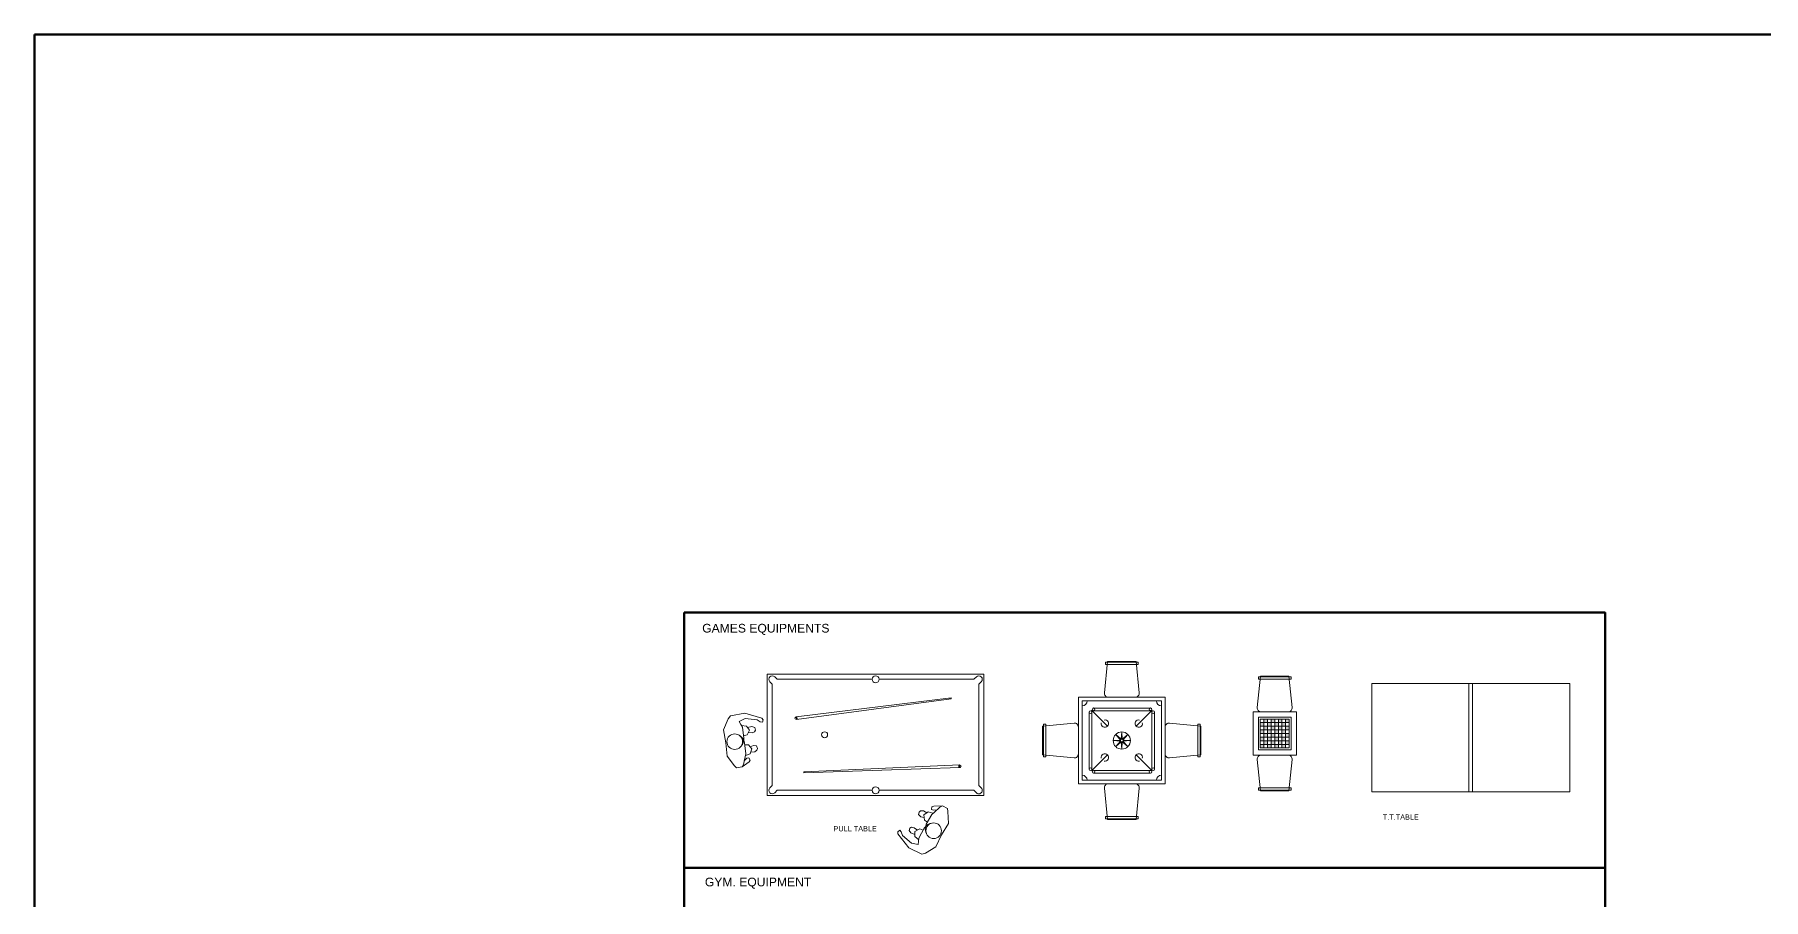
# Model space of a CAD drawing. Header units: inches. Extents: x -77 to 8245, y -546 to 3651.
# Drawn here: x -77 to 1916, y 2654 to 3651 of the extents above; entities that cross this region are included whole.
import ezdxf

# ---------------------------------------------------------------- set-up
doc = ezdxf.new("R2010")
doc.units = ezdxf.units.IN
doc.header["$MEASUREMENT"] = 0
doc.layers.add('I_FUR', color=7, linetype='Continuous', lineweight=9)
doc.layers.add('I_Fur_Hatch', color=9, linetype='Continuous', lineweight=9)
doc.styles.add('ARIAL', font='arial.ttf')

# ---------------------------------------------------------------- blocks, each defined once
blk = doc.blocks.new('Game 1')
for p, q in [((212.1, -27.5), (33.4, -49.2)), ((212.2, -28.5), (33.7, -52.2)), ((210.6, -27.7), (210.7, -28.7)), ((212.1, -27.5), (212.2, -28.5)), ((33.4, -49.2), (33.7, -52.2)), ((34.4, -49.1), (34.7, -52.1)), ((42.2, -112.7), (222, -104.8)), ((42.2, -113.7), (222.1, -107.8)), ((42.2, -112.7), (42.2, -113.7)), ((43.6, -112.6), (43.7, -113.6)), ((221, -104.9), (221.1, -107.8)), ((222, -104.8), (222.1, -107.8))]:
    blk.add_line(p, q)
for points in [[(0, -140), (250, -140), (250, 0), (0, 0)], [(-28.7, -107.1), (-35.2, -107.9), (-37.7, -105.6), (-46.2, -94.5), (-47.4, -79.3), (-50.2, -64.3), (-44.9, -51.4), (-42, -48.2), (-25.5, -45.2), (-5.9, -50.8), (-4.4, -52.7), (-5.4, -55.6), (-7.8, -55.2), (-11.4, -52.6), (-25.1, -51.3), (-32, -54.8), (-30.3, -58), (-28.5, -61), (-26.8, -73.9), (-27, -76.6), (-26.1, -79.1), (-24.4, -92), (-25.4, -95.4), (-27.2, -104.2)], [(202.1, -152), (207.8, -155.1), (208.4, -158.4), (208.9, -172.4), (200.9, -185.5), (194.4, -199.3), (182.5, -206.6), (178.4, -207.5), (163.2, -200.3), (150.6, -184.2), (150.5, -181.9), (153, -180.1), (154.7, -181.7), (156.1, -185.9), (166.4, -195.1), (174.1, -196.3), (174.6, -192.7), (174.9, -189.2), (181, -177.7), (182.8, -175.7), (183.5, -173.1), (189.7, -161.7), (192.5, -159.5), (199.1, -153.4)]]:
    blk.add_lwpolyline(points, close=True)
for points in [[(3.2, -8.8), (6, -11.7), (6, -128.3), (3.2, -131.2)], [(121, -6), (11.7, -6), (8.8, -3.2)], [(241.2, -3.2), (238.3, -6), (129, -6)], [(246.8, -131.2), (244, -128.3), (244, -11.7), (246.8, -8.8)], [(-29.5, -59.4), (-23.8, -59.9), (-20.4, -64.6), (-23, -70.2), (-27.1, -71.3)], [(-22.4, -61.7), (-17.5, -60.6), (-14.2, -61.6), (-13.4, -64.6), (-14.4, -66.4), (-17.2, -67.8), (-21.7, -67.5)], [(-28.7, -107.1), (-20.8, -101.2), (-19.5, -99.1), (-20.9, -96.4), (-23.2, -97), (-26.3, -99.9)], [(-24.9, -93.8), (-19.5, -91.8), (-17.5, -86.3), (-21.5, -81.7), (-25.7, -81.7)], [(-19.5, -84), (-15.8, -82.4), (-12.4, -82.9), (-11.1, -85.7), (-11.7, -87.7), (-14.3, -89.5), (-18.8, -89.9)], [(8.8, -136.8), (11.7, -134), (121, -134)], [(129, -134), (238.3, -134), (241.2, -136.8)], [(181.1, -165.3), (177.2, -164.4), (174.6, -162), (175.2, -159), (176.9, -157.7), (180.1, -157.8), (184, -160.1)], [(191.2, -160.5), (185.7, -158.9), (180.8, -162.2), (181.3, -168.4), (184.8, -170.8)], [(202.1, -152), (192.1, -152.1), (190, -153), (189.4, -156), (191.7, -156.9), (195.9, -156.4)], [(170.4, -185), (165.8, -183.1), (163.6, -180.3), (164.7, -177.5), (166.6, -176.5), (169.7, -177.1), (173.2, -180)], [(174.7, -191.1), (170.4, -187.3), (170.4, -181.5), (175.9, -178.5), (179.8, -180)]]:
    blk.add_lwpolyline(points)
for points in [[(-27.3, -76.6, 0.118663), (-28.5, -73.7, 0.104687), (-31, -71.3, 0.022425), (-31.8, -70.8, 0.081154)], [(-30.2, -83.4, 0.022425), (-29.5, -82.7, 0.104687), (-27.7, -79.7, 0.118663), (-27.3, -76.6, 0.118663)], [(183.1, -175.9, 0.118663), (182.3, -178.9, 0.104687), (182.9, -182.4, 0.022425), (183.3, -183.2, 0.081154)], [(189.3, -172, 0.022425), (188.4, -172.2, 0.104687), (185.2, -173.5, 0.118663), (183.1, -175.9, 0.118663)]]:
    blk.add_lwpolyline(points, format="xyb")
for centre, radius in [((125, -6), 4), ((-37.3, -77.9), 9), ((66.3, -70), 3.5), ((125, -134), 4), ((192, -180.6), 9)]:
    blk.add_circle(centre, radius)
for centre, radius, start, end in [((6, -6), 4, 45, 225), ((244, -6), 4, 315, 135), ((33.6, -50.7), 1.5, 96.6057, 277.8789), ((222, -106.3), 1.5, 271.5484, 92.8216), ((6, -134), 4, 135, 315), ((244, -134), 4, 225, 45)]:
    blk.add_arc(centre, radius, start, end)
blk = doc.blocks.new('Game 2')
for points in [[(65.5, 0), (34.5, 0, -0.44439), (29.9, 5), (33.6, 41.2), (66.4, 41.2), (70.1, 5, -0.444392)], [(0, -34.5), (0, -65.5, -0.44439), (-5, -70.1), (-41.2, -66.4), (-41.2, -33.6), (-5, -29.9, -0.444392)], [(100, -34.5), (100, -65.5, 0.44439), (105, -70.1), (141.2, -66.4), (141.2, -33.6), (105, -29.9, 0.444392)], [(65.5, -100), (34.5, -100, 0.44439), (29.9, -105), (33.6, -141.2), (66.4, -141.2), (70.1, -105, 0.444392)]]:
    blk.add_lwpolyline(points, format="xyb", close=True)
for points in [[(68.8, 40.2), (31.2, 40.2), (31.2, 37.5), (68.8, 37.5)], [(-40.2, -31.2), (-40.2, -68.8), (-37.5, -68.8), (-37.5, -31.2)], [(140.2, -31.2), (140.2, -68.8), (137.5, -68.8), (137.5, -31.2)], [(68.8, -140.2), (31.2, -140.2), (31.2, -137.5), (68.8, -137.5)]]:
    blk.add_lwpolyline(points, close=True)
at = {"layer": 'I_FUR'}
for p, q in [((15, -15), (33.5, -33.5)), ((85, -15), (66.5, -33.5)), ((48.6, -49.4), (40.1, -50)), ((40.1, -50), (48.6, -50.6)), ((49.4, -48.6), (43, -43)), ((43, -43), (48.6, -49.4)), ((48.6, -50.6), (43, -57)), ((43, -57), (49.4, -51.4)), ((49.4, -48.6), (50, -40.1)), ((49.4, -51.4), (50, -59.9)), ((50, -40.1), (50.6, -48.6)), ((50, -59.9), (50.6, -51.4)), ((50.6, -48.6), (57, -43)), ((57, -57), (50.6, -51.4)), ((57, -43), (51.4, -49.4)), ((51.4, -49.4), (59.9, -50)), ((59.9, -50), (51.4, -50.6)), ((51.4, -50.6), (57, -57)), ((15, -85), (33.5, -66.5)), ((85, -85), (66.5, -66.5))]:
    blk.add_line(p, q, dxfattribs=at)
for points in [[(0, 0), (100, 0), (100, -100), (0, -100)], [(4.3, -4.3), (95.7, -4.3), (95.7, -95.7), (4.3, -95.7)]]:
    blk.add_lwpolyline(points, close=True, dxfattribs=at)
for points in [[(12.4, -83.1), (12.4, -17.3)], [(15.4, -17.3), (15.4, -83.1)], [(17.6, -12.5), (83.1, -12.5)], [(17.6, -15.6), (83.1, -15.6)], [(84.6, -17.3), (84.6, -83.1)], [(87.6, -83.1), (87.6, -17.3)], [(83.1, -84.4), (17.6, -84.4)], [(17.6, -87.5), (83.1, -87.5)]]:
    blk.add_lwpolyline(points, dxfattribs=at)
for centre, radius in [((13.9, -17.3), 1.52), ((17.6, -14), 1.52), ((83.1, -14), 1.52), ((86.1, -17.3), 1.52), ((50, -50), 9.93), ((50, -50), 1.52), ((13.9, -83.1), 1.52), ((17.6, -86), 1.52), ((83.1, -86), 1.52), ((86.1, -83.1), 1.52)]:
    blk.add_circle(centre, radius, dxfattribs=at)
for centre, radius, start, end in [((4.3, -4.3), 5.71, 270, 0), ((95.7, -4.3), 5.71, 180, 270), ((30.5, -30.5), 4.23, 167.65, 102.35), ((69.5, -30.5), 4.23, 77.65, 12.35), ((30.5, -69.5), 4.23, 257.65, 192.35), ((69.5, -69.5), 4.23, 347.65, 282.35), ((4.3, -95.7), 5.71, 0, 90), ((95.7, -95.7), 5.71, 90, 180)]:
    blk.add_arc(centre, radius, start, end, dxfattribs=at)
blk = doc.blocks.new('Game 3')
at = {"layer": 'I_Fur_Hatch'}
h = blk.add_hatch(color=256, dxfattribs=at)
h.dxf.hatch_style = 1
h.set_gradient(color1=(51, 51, 51), color2=(54, 54, 54), one_color=1, tint=0.22)
h.paths.add_polyline_path([(41.7, -12.5), (41.7, -8.3), (37.5, -8.3), (37.5, -12.5)])
h.paths.add_polyline_path([(41.7, -20.8), (41.7, -16.7), (37.5, -16.7), (37.5, -20.8)])
h.paths.add_polyline_path([(41.7, -29.2), (41.7, -25), (37.5, -25), (37.5, -29.2)])
h.paths.add_polyline_path([(41.7, -37.5), (41.7, -33.3), (37.5, -33.3), (37.5, -37.5)])
h.paths.add_polyline_path([(37.5, -41.7), (37.5, -37.5), (33.3, -37.5), (33.3, -41.7)])
h.paths.add_polyline_path([(37.5, -33.3), (37.5, -29.2), (33.3, -29.2), (33.3, -33.3)])
h.paths.add_polyline_path([(33.3, -37.5), (33.3, -33.3), (29.2, -33.3), (29.2, -37.5)])
h.paths.add_polyline_path([(37.5, -25), (37.5, -20.8), (33.3, -20.8), (33.3, -25)])
h.paths.add_polyline_path([(37.5, -16.7), (37.5, -12.5), (33.3, -12.5), (33.3, -16.7)])
h.paths.add_polyline_path([(33.3, -12.5), (33.3, -8.3), (29.2, -8.3), (29.2, -12.5)])
h.paths.add_polyline_path([(29.2, -16.7), (29.2, -12.5), (25, -12.5), (25, -16.7)])
h.paths.add_polyline_path([(33.3, -20.8), (33.3, -16.7), (29.2, -16.7), (29.2, -20.8)])
h.paths.add_polyline_path([(29.2, -25), (29.2, -20.8), (25, -20.8), (25, -25)])
h.paths.add_polyline_path([(33.3, -29.2), (33.3, -25), (29.2, -25), (29.2, -29.2)])
h.paths.add_polyline_path([(29.2, -33.3), (29.2, -29.2), (25, -29.2), (25, -33.3)])
h.paths.add_polyline_path([(29.2, -41.7), (29.2, -37.5), (25, -37.5), (25, -41.7)])
h.paths.add_polyline_path([(25, -37.5), (25, -33.3), (20.8, -33.3), (20.8, -37.5)])
h.paths.add_polyline_path([(25, -29.2), (25, -25), (20.8, -25), (20.8, -29.2)])
h.paths.add_polyline_path([(25, -20.8), (25, -16.7), (20.8, -16.7), (20.8, -20.8)])
h.paths.add_polyline_path([(25, -12.5), (25, -8.3), (20.8, -8.3), (20.8, -12.5)])
h.paths.add_polyline_path([(16.7, -12.5), (16.7, -8.3), (12.5, -8.3), (12.5, -12.5)])
h.paths.add_polyline_path([(20.8, -16.7), (20.8, -12.5), (16.7, -12.5), (16.7, -16.7)])
h.paths.add_polyline_path([(12.5, -16.7), (12.5, -12.5), (8.3, -12.5), (8.3, -16.7)])
h.paths.add_polyline_path([(16.7, -20.8), (16.7, -16.7), (12.5, -16.7), (12.5, -20.8)])
h.paths.add_polyline_path([(12.5, -25), (12.5, -20.8), (8.3, -20.8), (8.3, -25)])
h.paths.add_polyline_path([(16.7, -29.2), (16.7, -25), (12.5, -25), (12.5, -29.2)])
h.paths.add_polyline_path([(20.8, -25), (20.8, -20.8), (16.7, -20.8), (16.7, -25)])
h.paths.add_polyline_path([(20.8, -33.3), (20.8, -29.2), (16.7, -29.2), (16.7, -33.3)])
h.paths.add_polyline_path([(12.5, -33.3), (12.5, -29.2), (8.3, -29.2), (8.3, -33.3)])
h.paths.add_polyline_path([(16.7, -37.5), (16.7, -33.3), (12.5, -33.3), (12.5, -37.5)])
h.paths.add_polyline_path([(20.8, -41.7), (20.8, -37.5), (16.7, -37.5), (16.7, -41.7)])
h.paths.add_polyline_path([(12.5, -41.7), (12.5, -37.5), (8.3, -37.5), (8.3, -41.7)])
for p, q in [((8.3, -12.5), (41.7, -12.5)), ((8.3, -16.7), (41.7, -16.7)), ((12.5, -41.7), (12.5, -8.3)), ((16.7, -41.7), (16.7, -8.3)), ((20.8, -41.7), (20.8, -8.3)), ((25, -41.7), (25, -8.3)), ((29.2, -41.7), (29.2, -8.3)), ((33.3, -41.7), (33.3, -8.3)), ((37.5, -41.7), (37.5, -8.3)), ((8.3, -20.8), (41.7, -20.8)), ((8.3, -25), (41.7, -25)), ((8.3, -29.2), (41.7, -29.2)), ((8.3, -33.3), (41.7, -33.3)), ((8.3, -37.5), (41.7, -37.5))]:
    blk.add_line(p, q)
for points in [[(40.5, 0), (9.5, 0, -0.44439), (4.9, 5), (8.6, 41.2), (41.4, 41.2), (45.1, 5, -0.444392)], [(40.5, -50), (9.5, -50, 0.44439), (4.9, -55), (8.6, -91.2), (41.4, -91.2), (45.1, -55, 0.444392)]]:
    blk.add_lwpolyline(points, format="xyb", close=True)
for points in [[(43.8, 40.2), (6.2, 40.2), (6.2, 37.5), (43.8, 37.5)], [(50, 0), (50, -50), (0, -50), (0, 0)], [(43.8, -6.2), (43.8, -43.8), (6.2, -43.8), (6.2, -6.2)], [(41.7, -8.3), (41.7, -41.7), (8.3, -41.7), (8.3, -8.3)], [(43.8, -90.2), (6.2, -90.2), (6.2, -87.5), (43.8, -87.5)]]:
    blk.add_lwpolyline(points, close=True)
blk = doc.blocks.new('Game 4')
for points in [[(0, 0), (228.3, 0), (228.3, -125), (0, -125), (0, 0)], [(112.1, -125), (112.1, 0)], [(116.2, 0), (116.2, -125)]]:
    blk.add_lwpolyline(points)

msp = doc.modelspace()

# ---------------------------------------------------------------- linework, layer by layer
at = {"lineweight": 70}
msp.add_line((671.9, 2690.1), (1733.3, 2690.1), dxfattribs=at)
for points in [[(-76.8, 3650.7), (8245.2, 3650.7), (8245.2, -545.5), (-76.8, -545.5)], [(671.9, 2984.3), (1733.3, 2984.3), (1733.3, 1893.4), (671.9, 1893.4)]]:
    msp.add_lwpolyline(points, close=True, dxfattribs=at)

# ---------------------------------------------------------------- block references
at = {"layer": 'I_FUR'}
for name, p in [('Game 1', (767.5, 2913.4)), ('Game 2', (1126.3, 2886.8)), ('Game 3', (1327.6, 2869.9)), ('Game 4', (1464.4, 2902.6))]:
    msp.add_blockref(name, p, dxfattribs=at)

# ---------------------------------------------------------------- texts
at = {"linetype": 'ByBlock', "lineweight": 5, "attachment_point": 1, "style": 'ARIAL'}
for s, width, gutter_width, insert, char_height in [('{\\C7;GAMES EQUIPMENTS}', 14922.82, 1, (692.7, 2971.3), 10), ('{\\C7;T.T.TABLE}', 903.157, 12.5, (1477.2, 2751.6), 6), ('\\pi427.2;{\\C7;PULL TABLE}', 903.157, 12.5, (416.9, 2738.1), 6), ('{\\C7;GYM. EQUIPMENT}', 12704.562, 1, (695.8, 2678.7), 10)]:
    msp.add_mtext_dynamic_manual_height_columns(s, width=width, gutter_width=gutter_width, heights=[0], dxfattribs=dict(at, insert=insert, char_height=char_height))

doc.saveas('drawing.dxf')
